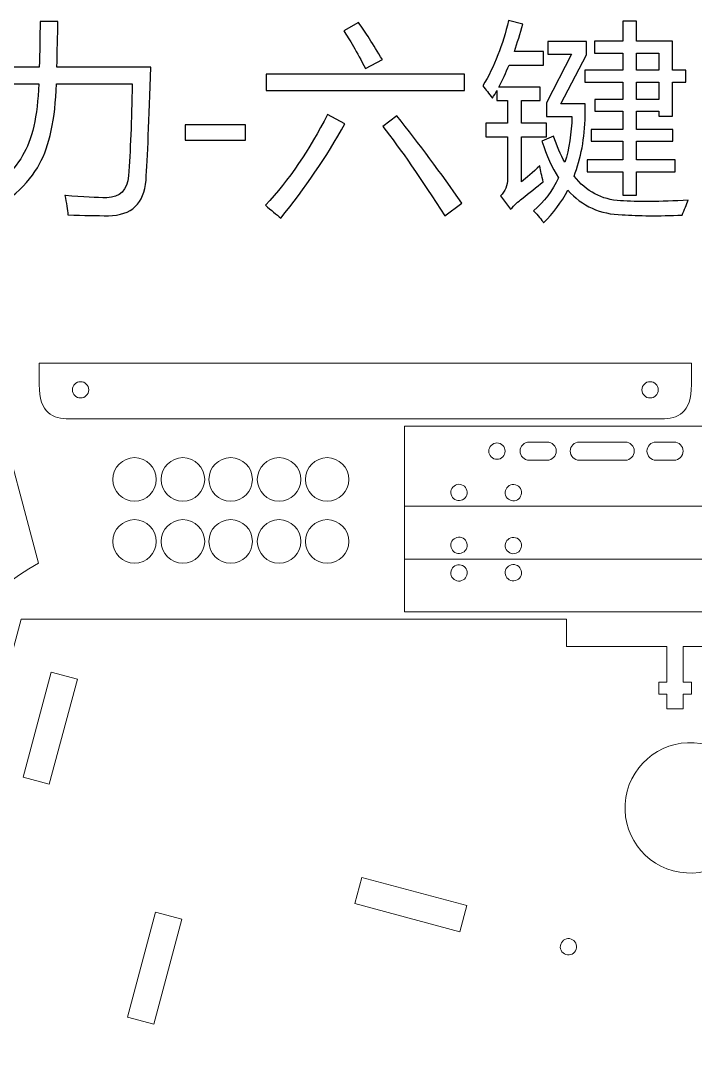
# Model space of a CAD drawing. Header units: centimetres. Extents: x -37.1 to 36.5, y -29.2 to 24.8.
# Drawn here: x 9.62 to 22.03, y 5.91 to 24.81 of the extents above; entities that cross this region are included whole.
import ezdxf

# ---------------------------------------------------------------- set-up
doc = ezdxf.new("R2010")
doc.units = ezdxf.units.CM
doc.header["$MEASUREMENT"] = 0
doc.layers.add('layer 1', color=7, linetype='Continuous')

msp = doc.modelspace()

# ---------------------------------------------------------------- linework, layer by layer
at = {"layer": 'layer 1', "color": 250}
for points, knots in [([(8.74322, 23.94869), (8.74322, 23.94869), (9.96154, 23.94869), (9.96154, 23.94869), (9.96154, 23.94869), (9.96925, 24.2247), (9.97438, 24.50521), (9.97695, 24.79086), (9.97695, 24.79086), (9.97695, 24.79086), (10.30432, 24.79086), (10.30432, 24.79086), (10.30432, 24.79086), (10.29918, 24.52511), (10.29276, 24.2446), (10.28506, 23.94869), (10.28506, 23.94869), (10.28506, 23.94869), (12.01177, 23.94869), (12.01177, 23.94869), (12.01177, 23.94869), (11.9816, 22.96851), (11.95271, 22.27462), (11.92511, 21.86894), (11.92511, 21.86894), (11.89237, 21.43758), (11.66193, 21.21934), (11.23315, 21.2142), (11.23315, 21.2142), (11.02774, 21.2142), (10.77932, 21.21934), (10.48854, 21.22961), (10.48854, 21.22961), (10.47827, 21.32718), (10.45966, 21.44593), (10.43206, 21.5865), (10.43206, 21.5865), (10.43206, 21.5865), (10.44297, 21.5865), (10.44297, 21.5865), (10.44297, 21.5865), (10.76905, 21.55633), (11.0226, 21.54285), (11.20298, 21.54542), (11.20298, 21.54542), (11.44626, 21.55056), (11.58041, 21.68471), (11.60545, 21.94789), (11.60545, 21.94789), (11.63562, 22.39658), (11.65808, 22.96081), (11.67285, 23.63994), (11.67285, 23.63994), (11.67285, 23.63994), (10.278, 23.63994), (10.278, 23.63994), (10.278, 23.63994), (10.25489, 22.98713), (10.1509, 22.49543), (9.9654, 22.16614), (9.9654, 22.16614), (9.76769, 21.79961), (9.38127, 21.44721), (8.80741, 21.10893), (8.80741, 21.10893), (8.7368, 21.19944), (8.6617, 21.29444), (8.58146, 21.39458), (8.58146, 21.39458), (9.12579, 21.70076), (9.48269, 22.00887), (9.65343, 22.32019), (9.65343, 22.32019), (9.82996, 22.60199), (9.92945, 23.04233), (9.95063, 23.63994), (9.95063, 23.63994), (9.95063, 23.63994), (8.74322, 23.63994), (8.74322, 23.63994), (8.74322, 23.63994), (8.74322, 23.63994), (8.74322, 23.94869), (8.74322, 23.94869)], [0, 0, 0, 0, 0.04761905, 0.04761905, 0.04761905, 0.04761905, 0.0952381, 0.0952381, 0.0952381, 0.0952381, 0.14285714, 0.14285714, 0.14285714, 0.14285714, 0.19047619, 0.19047619, 0.19047619, 0.19047619, 0.23809524, 0.23809524, 0.23809524, 0.23809524, 0.28571429, 0.28571429, 0.28571429, 0.28571429, 0.33333333, 0.33333333, 0.33333333, 0.33333333, 0.38095238, 0.38095238, 0.38095238, 0.38095238, 0.42857143, 0.42857143, 0.42857143, 0.42857143, 0.47619048, 0.47619048, 0.47619048, 0.47619048, 0.52380952, 0.52380952, 0.52380952, 0.52380952, 0.57142857, 0.57142857, 0.57142857, 0.57142857, 0.61904762, 0.61904762, 0.61904762, 0.61904762, 0.66666667, 0.66666667, 0.66666667, 0.66666667, 0.71428571, 0.71428571, 0.71428571, 0.71428571, 0.76190476, 0.76190476, 0.76190476, 0.76190476, 0.80952381, 0.80952381, 0.80952381, 0.80952381, 0.85714286, 0.85714286, 0.85714286, 0.85714286, 0.9047619, 0.9047619, 0.9047619, 0.9047619, 0.95238095, 0.95238095, 0.95238095, 0.95238095, 1, 1, 1, 1]), ([(15.56211, 24.61434), (15.56211, 24.61434), (15.83684, 24.76839), (15.83684, 24.76839), (15.83684, 24.76839), (15.95752, 24.59829), (16.10259, 24.37106), (16.27333, 24.08798), (16.27333, 24.08798), (16.27333, 24.08798), (15.96458, 23.92237), (15.96458, 23.92237), (15.96458, 23.92237), (15.80154, 24.23305), (15.66738, 24.46413), (15.56211, 24.61434)], [0, 0, 0, 0, 0.25, 0.25, 0.25, 0.25, 0.5, 0.5, 0.5, 0.5, 0.75, 0.75, 0.75, 0.75, 1, 1, 1, 1]), ([(18.17463, 22.91459), (18.17463, 22.91459), (18.5771, 22.91459), (18.5771, 22.91459), (18.5771, 22.91459), (18.5771, 22.91459), (18.5771, 23.33182), (18.5771, 23.33182), (18.5771, 23.33182), (18.5771, 23.33182), (18.38132, 23.33182), (18.38132, 23.33182), (18.38132, 23.33182), (18.38132, 23.33182), (18.38132, 23.5199), (18.38132, 23.5199), (18.38132, 23.5199), (18.35501, 23.47112), (18.3274, 23.42362), (18.29916, 23.37676), (18.29916, 23.37676), (18.23369, 23.46213), (18.17463, 23.53723), (18.122, 23.60271), (18.122, 23.60271), (18.33511, 23.96088), (18.49173, 24.36207), (18.59251, 24.80626), (18.59251, 24.80626), (18.59251, 24.80626), (18.85569, 24.74208), (18.85569, 24.74208), (18.85569, 24.74208), (18.80883, 24.56555), (18.75748, 24.39609), (18.70163, 24.23433), (18.70163, 24.23433), (18.70163, 24.23433), (19.23569, 24.23433), (19.23569, 24.23433), (19.23569, 24.23433), (19.23569, 24.23433), (19.23569, 23.98656), (19.23569, 23.98656), (19.23569, 23.98656), (19.23569, 23.98656), (18.60535, 23.98656), (18.60535, 23.98656), (18.60535, 23.98656), (18.54629, 23.84342), (18.48274, 23.70798), (18.41342, 23.58024), (18.41342, 23.58024), (18.41342, 23.58024), (19.1792, 23.58024), (19.1792, 23.58024), (19.1792, 23.58024), (19.1792, 23.58024), (19.1792, 23.33182), (19.1792, 23.33182), (19.1792, 23.33182), (19.1792, 23.33182), (18.83322, 23.33182), (18.83322, 23.33182), (18.83322, 23.33182), (18.83322, 23.33182), (18.83322, 22.91459), (18.83322, 22.91459), (18.83322, 22.91459), (18.83322, 22.91459), (19.29154, 22.91459), (19.29154, 22.91459), (19.29154, 22.91459), (19.29154, 22.91459), (19.29154, 22.66618), (19.29154, 22.66618), (19.29154, 22.66618), (19.29154, 22.66618), (18.83322, 22.66618), (18.83322, 22.66618), (18.83322, 22.66618), (18.83322, 22.66618), (18.83322, 21.83877), (18.83322, 21.83877), (18.83322, 21.83877), (18.92565, 21.9113), (19.03863, 22.00887), (19.1715, 22.13212), (19.1715, 22.13212), (19.18626, 22.03904), (19.2068, 21.94147), (19.23184, 21.83877), (19.23184, 21.83877), (19.10859, 21.74056), (18.97829, 21.63657), (18.84028, 21.52616), (18.84028, 21.52616), (18.77031, 21.4716), (18.70163, 21.40741), (18.63359, 21.33488), (18.63359, 21.33488), (18.63359, 21.33488), (18.44551, 21.5788), (18.44551, 21.5788), (18.44551, 21.5788), (18.53345, 21.66161), (18.5771, 21.76816), (18.5771, 21.89911), (18.5771, 21.89911), (18.5771, 21.89911), (18.5771, 22.66618), (18.5771, 22.66618), (18.5771, 22.66618), (18.5771, 22.66618), (18.17463, 22.66618), (18.17463, 22.66618), (18.17463, 22.66618), (18.17463, 22.66618), (18.17463, 22.91459), (18.17463, 22.91459)], [0, 0, 0, 0, 0.03333333, 0.03333333, 0.03333333, 0.03333333, 0.06666667, 0.06666667, 0.06666667, 0.06666667, 0.1, 0.1, 0.1, 0.1, 0.13333333, 0.13333333, 0.13333333, 0.13333333, 0.16666667, 0.16666667, 0.16666667, 0.16666667, 0.2, 0.2, 0.2, 0.2, 0.23333333, 0.23333333, 0.23333333, 0.23333333, 0.26666667, 0.26666667, 0.26666667, 0.26666667, 0.3, 0.3, 0.3, 0.3, 0.33333333, 0.33333333, 0.33333333, 0.33333333, 0.36666667, 0.36666667, 0.36666667, 0.36666667, 0.4, 0.4, 0.4, 0.4, 0.43333333, 0.43333333, 0.43333333, 0.43333333, 0.46666667, 0.46666667, 0.46666667, 0.46666667, 0.5, 0.5, 0.5, 0.5, 0.53333333, 0.53333333, 0.53333333, 0.53333333, 0.56666667, 0.56666667, 0.56666667, 0.56666667, 0.6, 0.6, 0.6, 0.6, 0.63333333, 0.63333333, 0.63333333, 0.63333333, 0.66666667, 0.66666667, 0.66666667, 0.66666667, 0.7, 0.7, 0.7, 0.7, 0.73333333, 0.73333333, 0.73333333, 0.73333333, 0.76666667, 0.76666667, 0.76666667, 0.76666667, 0.8, 0.8, 0.8, 0.8, 0.83333333, 0.83333333, 0.83333333, 0.83333333, 0.86666667, 0.86666667, 0.86666667, 0.86666667, 0.9, 0.9, 0.9, 0.9, 0.93333333, 0.93333333, 0.93333333, 0.93333333, 0.96666667, 0.96666667, 0.96666667, 0.96666667, 1, 1, 1, 1]), ([(20.17543, 24.20802), (20.17543, 24.20802), (20.17543, 24.42626), (20.17543, 24.42626), (20.17543, 24.42626), (20.17543, 24.42626), (20.69472, 24.42626), (20.69472, 24.42626), (20.69472, 24.42626), (20.69472, 24.42626), (20.69472, 24.79471), (20.69472, 24.79471), (20.69472, 24.79471), (20.69472, 24.79471), (20.9502, 24.79471), (20.9502, 24.79471), (20.9502, 24.79471), (20.9502, 24.79471), (20.9502, 24.42626), (20.9502, 24.42626), (20.9502, 24.42626), (20.9502, 24.42626), (21.60879, 24.42626), (21.60879, 24.42626), (21.60879, 24.42626), (21.60879, 24.42626), (21.60879, 23.8922), (21.60879, 23.8922), (21.60879, 23.8922), (21.60879, 23.8922), (21.8572, 23.8922), (21.8572, 23.8922), (21.8572, 23.8922), (21.8572, 23.8922), (21.8572, 23.67396), (21.8572, 23.67396), (21.8572, 23.67396), (21.8572, 23.67396), (21.60879, 23.67396), (21.60879, 23.67396), (21.60879, 23.67396), (21.60879, 23.67396), (21.60879, 23.04618), (21.60879, 23.04618), (21.60879, 23.04618), (21.60879, 23.04618), (21.36037, 23.04618), (21.36037, 23.04618), (21.36037, 23.04618), (21.36037, 23.04618), (21.36037, 23.13605), (21.36037, 23.13605), (21.36037, 23.13605), (21.36037, 23.13605), (20.9502, 23.13605), (20.9502, 23.13605), (20.9502, 23.13605), (20.9502, 23.13605), (20.9502, 22.80162), (20.9502, 22.80162), (20.9502, 22.80162), (20.9502, 22.80162), (21.61649, 22.80162), (21.61649, 22.80162), (21.61649, 22.80162), (21.61649, 22.80162), (21.61649, 22.58337), (21.61649, 22.58337), (21.61649, 22.58337), (21.61649, 22.58337), (20.9502, 22.58337), (20.9502, 22.58337), (20.9502, 22.58337), (20.9502, 22.58337), (20.9502, 22.24124), (20.9502, 22.24124), (20.9502, 22.24124), (20.9502, 22.24124), (21.65757, 22.24124), (21.65757, 22.24124), (21.65757, 22.24124), (21.65757, 22.24124), (21.65757, 22.02299), (21.65757, 22.02299), (21.65757, 22.02299), (21.65757, 22.02299), (20.9502, 22.02299), (20.9502, 22.02299), (20.9502, 22.02299), (20.9502, 22.02299), (20.9502, 21.59421), (20.9502, 21.59421), (20.9502, 21.59421), (20.9502, 21.59421), (20.69472, 21.59421), (20.69472, 21.59421), (20.69472, 21.59421), (20.69472, 21.59421), (20.69472, 22.02299), (20.69472, 22.02299), (20.69472, 22.02299), (20.69472, 22.02299), (20.03999, 22.02299), (20.03999, 22.02299), (20.03999, 22.02299), (20.03999, 22.02299), (20.03999, 22.24124), (20.03999, 22.24124), (20.03999, 22.24124), (20.03999, 22.24124), (20.69472, 22.24124), (20.69472, 22.24124), (20.69472, 22.24124), (20.69472, 22.24124), (20.69472, 22.58337), (20.69472, 22.58337), (20.69472, 22.58337), (20.69472, 22.58337), (20.11573, 22.58337), (20.11573, 22.58337), (20.11573, 22.58337), (20.11573, 22.58337), (20.11573, 22.80162), (20.11573, 22.80162), (20.11573, 22.80162), (20.11573, 22.80162), (20.69472, 22.80162), (20.69472, 22.80162), (20.69472, 22.80162), (20.69472, 22.80162), (20.69472, 23.13605), (20.69472, 23.13605), (20.69472, 23.13605), (20.69472, 23.13605), (20.17928, 23.13605), (20.17928, 23.13605), (20.17928, 23.13605), (20.17928, 23.13605), (20.17928, 23.35429), (20.17928, 23.35429), (20.17928, 23.35429), (20.17928, 23.35429), (20.69472, 23.35429), (20.69472, 23.35429), (20.69472, 23.35429), (20.69472, 23.35429), (20.69472, 23.67396), (20.69472, 23.67396), (20.69472, 23.67396), (20.69472, 23.67396), (19.99891, 23.67396), (19.99891, 23.67396), (19.99891, 23.67396), (19.99891, 23.67396), (19.99891, 23.8922), (19.99891, 23.8922), (19.99891, 23.8922), (19.99891, 23.8922), (20.69472, 23.8922), (20.69472, 23.8922), (20.69472, 23.8922), (20.69472, 23.8922), (20.69472, 24.20802), (20.69472, 24.20802), (20.69472, 24.20802), (20.69472, 24.20802), (20.17543, 24.20802), (20.17543, 24.20802)], [0, 0, 0, 0, 0.02380952, 0.02380952, 0.02380952, 0.02380952, 0.04761905, 0.04761905, 0.04761905, 0.04761905, 0.07142857, 0.07142857, 0.07142857, 0.07142857, 0.0952381, 0.0952381, 0.0952381, 0.0952381, 0.11904762, 0.11904762, 0.11904762, 0.11904762, 0.14285714, 0.14285714, 0.14285714, 0.14285714, 0.16666667, 0.16666667, 0.16666667, 0.16666667, 0.19047619, 0.19047619, 0.19047619, 0.19047619, 0.21428571, 0.21428571, 0.21428571, 0.21428571, 0.23809524, 0.23809524, 0.23809524, 0.23809524, 0.26190476, 0.26190476, 0.26190476, 0.26190476, 0.28571429, 0.28571429, 0.28571429, 0.28571429, 0.30952381, 0.30952381, 0.30952381, 0.30952381, 0.33333333, 0.33333333, 0.33333333, 0.33333333, 0.35714286, 0.35714286, 0.35714286, 0.35714286, 0.38095238, 0.38095238, 0.38095238, 0.38095238, 0.4047619, 0.4047619, 0.4047619, 0.4047619, 0.42857143, 0.42857143, 0.42857143, 0.42857143, 0.45238095, 0.45238095, 0.45238095, 0.45238095, 0.47619048, 0.47619048, 0.47619048, 0.47619048, 0.5, 0.5, 0.5, 0.5, 0.52380952, 0.52380952, 0.52380952, 0.52380952, 0.54761905, 0.54761905, 0.54761905, 0.54761905, 0.57142857, 0.57142857, 0.57142857, 0.57142857, 0.5952381, 0.5952381, 0.5952381, 0.5952381, 0.61904762, 0.61904762, 0.61904762, 0.61904762, 0.64285714, 0.64285714, 0.64285714, 0.64285714, 0.66666667, 0.66666667, 0.66666667, 0.66666667, 0.69047619, 0.69047619, 0.69047619, 0.69047619, 0.71428571, 0.71428571, 0.71428571, 0.71428571, 0.73809524, 0.73809524, 0.73809524, 0.73809524, 0.76190476, 0.76190476, 0.76190476, 0.76190476, 0.78571429, 0.78571429, 0.78571429, 0.78571429, 0.80952381, 0.80952381, 0.80952381, 0.80952381, 0.83333333, 0.83333333, 0.83333333, 0.83333333, 0.85714286, 0.85714286, 0.85714286, 0.85714286, 0.88095238, 0.88095238, 0.88095238, 0.88095238, 0.9047619, 0.9047619, 0.9047619, 0.9047619, 0.92857143, 0.92857143, 0.92857143, 0.92857143, 0.95238095, 0.95238095, 0.95238095, 0.95238095, 0.97619048, 0.97619048, 0.97619048, 0.97619048, 1, 1, 1, 1]), ([(19.42377, 22.68094), (19.48346, 22.498), (19.55279, 22.33688), (19.63046, 22.19759), (19.63046, 22.19759), (19.70941, 22.44729), (19.75306, 22.7278), (19.76205, 23.03848), (19.76205, 23.03848), (19.76205, 23.03848), (19.29154, 23.03848), (19.29154, 23.03848), (19.29154, 23.03848), (19.29154, 23.03848), (19.29154, 23.29395), (19.29154, 23.29395), (19.29154, 23.29395), (19.29154, 23.29395), (19.75434, 24.18555), (19.75434, 24.18555), (19.75434, 24.18555), (19.75434, 24.18555), (19.31785, 24.18555), (19.31785, 24.18555), (19.31785, 24.18555), (19.31785, 24.18555), (19.31785, 24.41856), (19.31785, 24.41856), (19.31785, 24.41856), (19.31785, 24.41856), (20.02908, 24.41856), (20.02908, 24.41856), (20.02908, 24.41856), (20.02908, 24.41856), (20.02908, 24.17785), (20.02908, 24.17785), (20.02908, 24.17785), (20.02908, 24.17785), (19.55856, 23.27149), (19.55856, 23.27149), (19.55856, 23.27149), (19.55856, 23.27149), (20.00661, 23.27149), (20.00661, 23.27149), (20.00661, 23.27149), (20.00661, 23.27149), (20.00661, 23.05709), (20.00661, 23.05709), (20.00661, 23.05709), (19.99506, 22.64114), (19.92637, 22.26948), (19.79928, 21.94211), (19.79928, 21.94211), (20.02651, 21.65968), (20.31087, 21.50883), (20.65364, 21.48893), (20.65364, 21.48893), (20.96175, 21.46647), (21.3777, 21.47032), (21.90214, 21.49985), (21.90214, 21.49985), (21.86683, 21.41961), (21.8296, 21.32846), (21.78916, 21.22576), (21.78916, 21.22576), (21.36037, 21.20778), (20.99192, 21.21035), (20.68317, 21.23282), (20.68317, 21.23282), (20.28198, 21.23795), (19.94948, 21.38944), (19.68502, 21.686), (19.68502, 21.686), (19.56819, 21.46069), (19.41991, 21.25913), (19.2389, 21.08261), (19.2389, 21.08261), (19.20424, 21.14038), (19.14261, 21.2142), (19.05467, 21.30471), (19.05467, 21.30471), (19.24789, 21.47225), (19.4013, 21.67444), (19.51556, 21.91002), (19.51556, 21.91002), (19.39552, 22.09681), (19.29282, 22.32276), (19.20937, 22.58722), (19.20937, 22.58722), (19.20937, 22.58722), (19.42377, 22.68094), (19.42377, 22.68094)], [0, 0, 0, 0, 0.04347826, 0.04347826, 0.04347826, 0.04347826, 0.08695652, 0.08695652, 0.08695652, 0.08695652, 0.13043478, 0.13043478, 0.13043478, 0.13043478, 0.17391304, 0.17391304, 0.17391304, 0.17391304, 0.2173913, 0.2173913, 0.2173913, 0.2173913, 0.26086957, 0.26086957, 0.26086957, 0.26086957, 0.30434783, 0.30434783, 0.30434783, 0.30434783, 0.34782609, 0.34782609, 0.34782609, 0.34782609, 0.39130435, 0.39130435, 0.39130435, 0.39130435, 0.43478261, 0.43478261, 0.43478261, 0.43478261, 0.47826087, 0.47826087, 0.47826087, 0.47826087, 0.52173913, 0.52173913, 0.52173913, 0.52173913, 0.56521739, 0.56521739, 0.56521739, 0.56521739, 0.60869565, 0.60869565, 0.60869565, 0.60869565, 0.65217391, 0.65217391, 0.65217391, 0.65217391, 0.69565217, 0.69565217, 0.69565217, 0.69565217, 0.73913043, 0.73913043, 0.73913043, 0.73913043, 0.7826087, 0.7826087, 0.7826087, 0.7826087, 0.82608696, 0.82608696, 0.82608696, 0.82608696, 0.86956522, 0.86956522, 0.86956522, 0.86956522, 0.91304348, 0.91304348, 0.91304348, 0.91304348, 0.95652174, 0.95652174, 0.95652174, 0.95652174, 1, 1, 1, 1]), ([(21.36037, 24.20802), (21.36037, 24.20802), (20.9502, 24.20802), (20.9502, 24.20802), (20.9502, 24.20802), (20.9502, 24.20802), (20.9502, 23.8922), (20.9502, 23.8922), (20.9502, 23.8922), (20.9502, 23.8922), (21.36037, 23.8922), (21.36037, 23.8922), (21.36037, 23.8922), (21.36037, 23.8922), (21.36037, 24.20802), (21.36037, 24.20802)], [0, 0, 0, 0, 0.25, 0.25, 0.25, 0.25, 0.5, 0.5, 0.5, 0.5, 0.75, 0.75, 0.75, 0.75, 1, 1, 1, 1]), ([(14.13324, 23.82095), (14.13324, 23.82095), (17.785, 23.82095), (17.785, 23.82095), (17.785, 23.82095), (17.785, 23.82095), (17.785, 23.5199), (17.785, 23.5199), (17.785, 23.5199), (17.785, 23.5199), (14.13324, 23.5199), (14.13324, 23.5199), (14.13324, 23.5199), (14.13324, 23.5199), (14.13324, 23.82095), (14.13324, 23.82095)], [0, 0, 0, 0, 0.25, 0.25, 0.25, 0.25, 0.5, 0.5, 0.5, 0.5, 0.75, 0.75, 0.75, 0.75, 1, 1, 1, 1]), ([(20.9502, 23.35429), (20.9502, 23.35429), (21.36037, 23.35429), (21.36037, 23.35429), (21.36037, 23.35429), (21.36037, 23.35429), (21.36037, 23.67396), (21.36037, 23.67396), (21.36037, 23.67396), (21.36037, 23.67396), (20.9502, 23.67396), (20.9502, 23.67396), (20.9502, 23.67396), (20.9502, 23.67396), (20.9502, 23.35429), (20.9502, 23.35429)], [0, 0, 0, 0, 0.25, 0.25, 0.25, 0.25, 0.5, 0.5, 0.5, 0.5, 0.75, 0.75, 0.75, 0.75, 1, 1, 1, 1]), ([(15.2617, 23.07635), (15.2617, 23.07635), (15.58522, 22.90689), (15.58522, 22.90689), (15.58522, 22.90689), (15.24373, 22.29516), (14.85024, 21.71552), (14.40413, 21.16927), (14.40413, 21.16927), (14.32389, 21.23924), (14.22953, 21.31819), (14.12169, 21.40613), (14.12169, 21.40613), (14.55561, 21.87279), (14.93562, 22.42932), (15.2617, 23.07635)], [0, 0, 0, 0, 0.25, 0.25, 0.25, 0.25, 0.5, 0.5, 0.5, 0.5, 0.75, 0.75, 0.75, 0.75, 1, 1, 1, 1]), ([(13.75516, 22.60391), (13.75516, 22.60391), (12.64725, 22.60391), (12.64725, 22.60391), (12.64725, 22.60391), (12.64725, 22.60391), (12.64725, 22.88827), (12.64725, 22.88827), (12.64725, 22.88827), (12.64725, 22.88827), (13.75516, 22.88827), (13.75516, 22.88827), (13.75516, 22.88827), (13.75516, 22.88827), (13.75516, 22.60391), (13.75516, 22.60391)], [0, 0, 0, 0, 0.25, 0.25, 0.25, 0.25, 0.5, 0.5, 0.5, 0.5, 0.75, 0.75, 0.75, 0.75, 1, 1, 1, 1]), ([(16.28039, 22.8581), (16.28039, 22.8581), (16.54036, 23.05003), (16.54036, 23.05003), (16.54036, 23.05003), (16.95118, 22.53587), (17.35044, 22.00053), (17.73622, 21.444), (17.73622, 21.444), (17.73622, 21.444), (17.42041, 21.21035), (17.42041, 21.21035), (17.42041, 21.21035), (16.98905, 21.89012), (16.60905, 22.43894), (16.28039, 22.8581)], [0, 0, 0, 0, 0.25, 0.25, 0.25, 0.25, 0.5, 0.5, 0.5, 0.5, 0.75, 0.75, 0.75, 0.75, 1, 1, 1, 1])]:
    msp.add_open_spline(points, degree=3, knots=knots, dxfattribs=at)
at = {"layer": 'layer 1', "color": 142, "lineweight": 20}
for points, knots in [([(-1.522, -8.37405), (-1.522, -8.37405), (18.31124, -8.37438), (18.31124, -8.37438), (18.31124, -8.37438), (18.31124, -8.37438), (18.4453, -7.87405), (18.4453, -7.87405), (18.4453, -7.87405), (18.4453, -7.87405), (18.44508, -7.87405), (18.44508, -7.87405), (18.44508, -7.87405), (18.44508, -7.87405), (19.56322, -3.68924), (19.56322, -3.68924), (19.56322, -3.68924), (19.56322, -3.68924), (18.32879, -3.35859), (18.32879, -3.35859), (18.32879, -3.35859), (18.32879, -3.35859), (18.4454, -2.92343), (18.4454, -2.92343), (18.4454, -2.92343), (18.4454, -2.92343), (17.47975, -2.6645), (17.47975, -2.6645), (17.47975, -2.6645), (17.47975, -2.6645), (17.4797, -2.66469), (17.4797, -2.66469), (17.4797, -2.66469), (17.4797, -2.66469), (17.42799, -2.85777), (17.42799, -2.85777), (17.42799, -2.85777), (17.42799, -2.85777), (17.36331, -3.09913), (17.36331, -3.09913), (17.36331, -3.09913), (17.36331, -3.09913), (13.46601, -2.05496), (13.46601, -2.05496), (13.46601, -2.05496), (13.46601, -2.05496), (13.29512, -2.69278), (13.29512, -2.69278), (13.29512, -2.69278), (13.29512, -2.69278), (13.43998, -2.7316), (13.43998, -2.7316), (13.43998, -2.7316), (13.43998, -2.7316), (13.38305, -2.9441), (13.38305, -2.9441), (13.38305, -2.9441), (13.38305, -2.9441), (13.23816, -2.90528), (13.23816, -2.90528), (13.23816, -2.90528), (13.23816, -2.90528), (13.16829, -3.16604), (13.16829, -3.16604), (13.16829, -3.16604), (13.16829, -3.16604), (12.87852, -3.08843), (12.87852, -3.08843), (12.87852, -3.08843), (12.87852, -3.08843), (12.94839, -2.82762), (12.94839, -2.82762), (12.94839, -2.82762), (12.94839, -2.82762), (12.80349, -2.78883), (12.80349, -2.78883), (12.80349, -2.78883), (12.80349, -2.78883), (12.86044, -2.57632), (12.86044, -2.57632), (12.86044, -2.57632), (12.86044, -2.57632), (13.00531, -2.61513), (13.00531, -2.61513), (13.00531, -2.61513), (13.00531, -2.61513), (13.17622, -1.9773), (13.17622, -1.9773), (13.17622, -1.9773), (11.09049, -1.41843), (10.88176, -1.36254), (8.79604, -0.80362), (8.79604, -0.80362), (8.79604, -0.80362), (8.92538, -0.32086), (8.92538, -0.32086), (8.92538, -0.32086), (5.14328, 5.37524), (6.10424, 12.6636), (9.94965, 14.81976), (9.94965, 14.81976), (9.94965, 14.81976), (9.16359, 17.7523), (9.16359, 17.7523), (9.16359, 17.7523), (8.95584, 18.56883), (8.19463, 18.8111), (7.31379, 18.57509), (7.31379, 18.57509), (7.31379, 18.57509), (-1.52199, 16.20756), (-1.52199, 16.20756), (-1.52199, 16.20756), (-1.52199, 16.20756), (-1.52199, 6.17568), (-1.52199, 6.17568), (-1.52199, 6.17568), (-1.52199, 6.17568), (-1.02198, 6.17568), (-1.02198, 6.17568), (-1.02198, 6.17568), (-1.02198, 6.17568), (-1.022, 4.32568), (-1.022, 4.32568), (-1.022, 4.32568), (-1.022, 4.32568), (-0.362, 4.32569), (-0.362, 4.32569), (-0.362, 4.32569), (-0.362, 4.32569), (-0.36197, 4.47569), (-0.36197, 4.47569), (-0.36197, 4.47569), (-0.36197, 4.47569), (-0.14198, 4.47569), (-0.14198, 4.47569), (-0.14198, 4.47569), (-0.14198, 4.47569), (-0.14199, 4.3257), (-0.14199, 4.3257), (-0.14199, 4.3257), (-0.14199, 4.3257), (0.12801, 4.32569), (0.12801, 4.32569), (0.12801, 4.32569), (0.12801, 4.32569), (0.128, 4.02569), (0.128, 4.02569), (0.128, 4.02569), (0.128, 4.02569), (-0.142, 4.02569), (-0.142, 4.02569), (-0.142, 4.02569), (-0.142, 4.02569), (-0.142, 3.87569), (-0.142, 3.87569), (-0.142, 3.87569), (-0.142, 3.87569), (-0.362, 3.87568), (-0.362, 3.87568), (-0.362, 3.87568), (-0.362, 3.87568), (-0.36201, 4.0257), (-0.36201, 4.0257), (-0.36201, 4.0257), (-0.36201, 4.0257), (-1.022, 4.02558), (-1.022, 4.02558), (-1.022, 4.02558), (-1.022, 4.02558), (-1.022, 2.1757), (-1.022, 2.1757), (-1.022, 2.1757), (-1.022, 2.1757), (-1.522, 2.1757), (-1.522, 2.1757), (-1.522, 2.1757), (-1.522, 2.1757), (-1.52199, -7.8741), (-1.52199, -7.8741), (-1.52199, -7.8741), (-1.52199, -7.8741), (-1.522, -8.37405), (-1.522, -8.37405)], [0, 0, 0, 0, 0.02173913, 0.02173913, 0.02173913, 0.02173913, 0.04347826, 0.04347826, 0.04347826, 0.04347826, 0.06521739, 0.06521739, 0.06521739, 0.06521739, 0.08695652, 0.08695652, 0.08695652, 0.08695652, 0.10869565, 0.10869565, 0.10869565, 0.10869565, 0.13043478, 0.13043478, 0.13043478, 0.13043478, 0.15217391, 0.15217391, 0.15217391, 0.15217391, 0.17391304, 0.17391304, 0.17391304, 0.17391304, 0.19565217, 0.19565217, 0.19565217, 0.19565217, 0.2173913, 0.2173913, 0.2173913, 0.2173913, 0.23913043, 0.23913043, 0.23913043, 0.23913043, 0.26086957, 0.26086957, 0.26086957, 0.26086957, 0.2826087, 0.2826087, 0.2826087, 0.2826087, 0.30434783, 0.30434783, 0.30434783, 0.30434783, 0.32608696, 0.32608696, 0.32608696, 0.32608696, 0.34782609, 0.34782609, 0.34782609, 0.34782609, 0.36956522, 0.36956522, 0.36956522, 0.36956522, 0.39130435, 0.39130435, 0.39130435, 0.39130435, 0.41304348, 0.41304348, 0.41304348, 0.41304348, 0.43478261, 0.43478261, 0.43478261, 0.43478261, 0.45652174, 0.45652174, 0.45652174, 0.45652174, 0.47826087, 0.47826087, 0.47826087, 0.47826087, 0.5, 0.5, 0.5, 0.5, 0.52173913, 0.52173913, 0.52173913, 0.52173913, 0.54347826, 0.54347826, 0.54347826, 0.54347826, 0.56521739, 0.56521739, 0.56521739, 0.56521739, 0.58695652, 0.58695652, 0.58695652, 0.58695652, 0.60869565, 0.60869565, 0.60869565, 0.60869565, 0.63043478, 0.63043478, 0.63043478, 0.63043478, 0.65217391, 0.65217391, 0.65217391, 0.65217391, 0.67391304, 0.67391304, 0.67391304, 0.67391304, 0.69565217, 0.69565217, 0.69565217, 0.69565217, 0.7173913, 0.7173913, 0.7173913, 0.7173913, 0.73913043, 0.73913043, 0.73913043, 0.73913043, 0.76086957, 0.76086957, 0.76086957, 0.76086957, 0.7826087, 0.7826087, 0.7826087, 0.7826087, 0.80434783, 0.80434783, 0.80434783, 0.80434783, 0.82608696, 0.82608696, 0.82608696, 0.82608696, 0.84782609, 0.84782609, 0.84782609, 0.84782609, 0.86956522, 0.86956522, 0.86956522, 0.86956522, 0.89130435, 0.89130435, 0.89130435, 0.89130435, 0.91304348, 0.91304348, 0.91304348, 0.91304348, 0.93478261, 0.93478261, 0.93478261, 0.93478261, 0.95652174, 0.95652174, 0.95652174, 0.95652174, 0.97826087, 0.97826087, 0.97826087, 0.97826087, 1, 1, 1, 1]), ([(10.51465, 17.47451), (10.51465, 17.47451), (21.40545, 17.47451), (21.40545, 17.47451), (21.40545, 17.47451), (21.71048, 17.47451), (21.96005, 17.5759), (21.96005, 18.10607), (21.96005, 18.10607), (21.96005, 18.10607), (21.96005, 18.50012), (21.96005, 18.50012), (21.96005, 18.50012), (21.96005, 18.50012), (9.96005, 18.50012), (9.96005, 18.50012), (9.96005, 18.50012), (9.96005, 18.50012), (9.96005, 18.10607), (9.96005, 18.10607), (9.96005, 18.10607), (9.96005, 17.57587), (10.20962, 17.47451), (10.51465, 17.47451)], [0, 0, 0, 0, 0.16666667, 0.16666667, 0.16666667, 0.16666667, 0.33333333, 0.33333333, 0.33333333, 0.33333333, 0.5, 0.5, 0.5, 0.5, 0.66666667, 0.66666667, 0.66666667, 0.66666667, 0.83333333, 0.83333333, 0.83333333, 0.83333333, 1, 1, 1, 1]), ([(10.72032, 18.15939), (10.80315, 18.15939), (10.87032, 18.09222), (10.87032, 18.00939), (10.87032, 18.00939), (10.87032, 17.92656), (10.80315, 17.85939), (10.72032, 17.85939), (10.72032, 17.85939), (10.63749, 17.85939), (10.57032, 17.92656), (10.57032, 18.00939), (10.57032, 18.00939), (10.57032, 18.09222), (10.63749, 18.15939), (10.72032, 18.15939)], [0, 0, 0, 0, 0.25, 0.25, 0.25, 0.25, 0.5, 0.5, 0.5, 0.5, 0.75, 0.75, 0.75, 0.75, 1, 1, 1, 1]), ([(21.19978, 18.15939), (21.28261, 18.15939), (21.34978, 18.09222), (21.34978, 18.00939), (21.34978, 18.00939), (21.34978, 17.92656), (21.28261, 17.85939), (21.19978, 17.85939), (21.19978, 17.85939), (21.11695, 17.85939), (21.04978, 17.92656), (21.04978, 18.00939), (21.04978, 18.00939), (21.04978, 18.09222), (21.11695, 18.15939), (21.19978, 18.15939)], [0, 0, 0, 0, 0.25, 0.25, 0.25, 0.25, 0.5, 0.5, 0.5, 0.5, 0.75, 0.75, 0.75, 0.75, 1, 1, 1, 1]), ([(33.48354, 15.86665), (33.48354, 15.86665), (27.58318, 15.86665), (27.58318, 15.86665), (27.58318, 15.86665), (27.58318, 15.86665), (27.58318, 16.52256), (27.58318, 16.52256), (27.58318, 16.52256), (27.58318, 16.52256), (22.58463, 16.52256), (22.58463, 16.52256), (22.58463, 16.52256), (22.58463, 16.52256), (22.58463, 15.86665), (22.58463, 15.86665), (22.58463, 15.86665), (22.58463, 15.86665), (16.68354, 15.86665), (16.68354, 15.86665), (16.68354, 15.86665), (16.68354, 15.86665), (16.68354, 17.33958), (16.68354, 17.33958), (16.68354, 17.33958), (16.68354, 17.33958), (33.48354, 17.33958), (33.48354, 17.33958), (33.48354, 17.33958), (33.48354, 17.33958), (33.48354, 15.86665), (33.48354, 15.86665)], [0, 0, 0, 0, 0.125, 0.125, 0.125, 0.125, 0.25, 0.25, 0.25, 0.25, 0.375, 0.375, 0.375, 0.375, 0.5, 0.5, 0.5, 0.5, 0.625, 0.625, 0.625, 0.625, 0.75, 0.75, 0.75, 0.75, 0.875, 0.875, 0.875, 0.875, 1, 1, 1, 1]), ([(18.48738, 16.77503), (18.54595, 16.83361), (18.54595, 16.92861), (18.48738, 16.98716), (18.48738, 16.98716), (18.42881, 17.04576), (18.33382, 17.04573), (18.27525, 16.98718), (18.27525, 16.98718), (18.21668, 16.92859), (18.21669, 16.8336), (18.27526, 16.77503), (18.27526, 16.77503), (18.33383, 16.71646), (18.4288, 16.71648), (18.48738, 16.77503)], [0, 0, 0, 0, 0.25, 0.25, 0.25, 0.25, 0.5, 0.5, 0.5, 0.5, 0.75, 0.75, 0.75, 0.75, 1, 1, 1, 1]), ([(18.97394, 16.71455), (18.97394, 16.71455), (19.30544, 16.71455), (19.30544, 16.71455), (19.30544, 16.71455), (19.39704, 16.71455), (19.47199, 16.7895), (19.47199, 16.88111), (19.47199, 16.88111), (19.47199, 16.88111), (19.47199, 16.88111), (19.47199, 16.88111), (19.47199, 16.88111), (19.47199, 16.97271), (19.39697, 17.04765), (19.30544, 17.04765), (19.30544, 17.04765), (19.30544, 17.04765), (18.97394, 17.04765), (18.97394, 17.04765), (18.97394, 17.04765), (18.8824, 17.04765), (18.80739, 16.97271), (18.80739, 16.88111), (18.80739, 16.88111), (18.80739, 16.88111), (18.80739, 16.88111), (18.80739, 16.88111), (18.80739, 16.88111), (18.80739, 16.7895), (18.88233, 16.71455), (18.97394, 16.71455)], [0, 0, 0, 0, 0.125, 0.125, 0.125, 0.125, 0.25, 0.25, 0.25, 0.25, 0.375, 0.375, 0.375, 0.375, 0.5, 0.5, 0.5, 0.5, 0.625, 0.625, 0.625, 0.625, 0.75, 0.75, 0.75, 0.75, 0.875, 0.875, 0.875, 0.875, 1, 1, 1, 1]), ([(19.89559, 16.71455), (19.89559, 16.71455), (20.74144, 16.71455), (20.74144, 16.71455), (20.74144, 16.71455), (20.83304, 16.71455), (20.90798, 16.7895), (20.90798, 16.88111), (20.90798, 16.88111), (20.90798, 16.88111), (20.90798, 16.88111), (20.90798, 16.88111), (20.90798, 16.88111), (20.90798, 16.9727), (20.83295, 17.04765), (20.74144, 17.04765), (20.74144, 17.04765), (20.74144, 17.04765), (19.89559, 17.04765), (19.89559, 17.04765), (19.89559, 17.04765), (19.80407, 17.04765), (19.72905, 16.9727), (19.72905, 16.88111), (19.72905, 16.88111), (19.72905, 16.88111), (19.72905, 16.88111), (19.72905, 16.88111), (19.72905, 16.88111), (19.72905, 16.7895), (19.80398, 16.71455), (19.89559, 16.71455)], [0, 0, 0, 0, 0.125, 0.125, 0.125, 0.125, 0.25, 0.25, 0.25, 0.25, 0.375, 0.375, 0.375, 0.375, 0.5, 0.5, 0.5, 0.5, 0.625, 0.625, 0.625, 0.625, 0.75, 0.75, 0.75, 0.75, 0.875, 0.875, 0.875, 0.875, 1, 1, 1, 1]), ([(21.30809, 16.71455), (21.30809, 16.71455), (21.63959, 16.71455), (21.63959, 16.71455), (21.63959, 16.71455), (21.73119, 16.71455), (21.80614, 16.7895), (21.80614, 16.88111), (21.80614, 16.88111), (21.80614, 16.88111), (21.80614, 16.88111), (21.80614, 16.88111), (21.80614, 16.88111), (21.80614, 16.97271), (21.73112, 17.04765), (21.63959, 17.04765), (21.63959, 17.04765), (21.63959, 17.04765), (21.30809, 17.04765), (21.30809, 17.04765), (21.30809, 17.04765), (21.21655, 17.04765), (21.14154, 16.97271), (21.14154, 16.88111), (21.14154, 16.88111), (21.14154, 16.88111), (21.14154, 16.88111), (21.14154, 16.88111), (21.14154, 16.88111), (21.14154, 16.7895), (21.21648, 16.71455), (21.30809, 16.71455)], [0, 0, 0, 0, 0.125, 0.125, 0.125, 0.125, 0.25, 0.25, 0.25, 0.25, 0.375, 0.375, 0.375, 0.375, 0.5, 0.5, 0.5, 0.5, 0.625, 0.625, 0.625, 0.625, 0.75, 0.75, 0.75, 0.75, 0.875, 0.875, 0.875, 0.875, 1, 1, 1, 1]), ([(11.71487, 16.76112), (11.93575, 16.76112), (12.11487, 16.582), (12.11487, 16.36112), (12.11487, 16.36112), (12.11487, 16.14024), (11.93575, 15.96112), (11.71487, 15.96112), (11.71487, 15.96112), (11.49399, 15.96112), (11.31487, 16.14024), (11.31487, 16.36112), (11.31487, 16.36112), (11.31487, 16.582), (11.49399, 16.76112), (11.71487, 16.76112)], [0, 0, 0, 0, 0.25, 0.25, 0.25, 0.25, 0.5, 0.5, 0.5, 0.5, 0.75, 0.75, 0.75, 0.75, 1, 1, 1, 1]), ([(12.60465, 16.76112), (12.82553, 16.76112), (13.00465, 16.582), (13.00465, 16.36112), (13.00465, 16.36112), (13.00465, 16.14024), (12.82553, 15.96112), (12.60465, 15.96112), (12.60465, 15.96112), (12.38377, 15.96112), (12.20465, 16.14024), (12.20465, 16.36112), (12.20465, 16.36112), (12.20465, 16.582), (12.38377, 16.76112), (12.60465, 16.76112)], [0, 0, 0, 0, 0.25, 0.25, 0.25, 0.25, 0.5, 0.5, 0.5, 0.5, 0.75, 0.75, 0.75, 0.75, 1, 1, 1, 1]), ([(13.48287, 16.76112), (13.70375, 16.76112), (13.88287, 16.582), (13.88287, 16.36112), (13.88287, 16.36112), (13.88287, 16.14024), (13.70375, 15.96112), (13.48287, 15.96112), (13.48287, 15.96112), (13.26199, 15.96112), (13.08287, 16.14024), (13.08287, 16.36112), (13.08287, 16.36112), (13.08287, 16.582), (13.26199, 16.76112), (13.48287, 16.76112)], [0, 0, 0, 0, 0.25, 0.25, 0.25, 0.25, 0.5, 0.5, 0.5, 0.5, 0.75, 0.75, 0.75, 0.75, 1, 1, 1, 1]), ([(14.37265, 16.76112), (14.59353, 16.76112), (14.77265, 16.582), (14.77265, 16.36112), (14.77265, 16.36112), (14.77265, 16.14024), (14.59353, 15.96112), (14.37265, 15.96112), (14.37265, 15.96112), (14.15177, 15.96112), (13.97265, 16.14024), (13.97265, 16.36112), (13.97265, 16.36112), (13.97265, 16.582), (14.15177, 16.76112), (14.37265, 16.76112)], [0, 0, 0, 0, 0.25, 0.25, 0.25, 0.25, 0.5, 0.5, 0.5, 0.5, 0.75, 0.75, 0.75, 0.75, 1, 1, 1, 1]), ([(15.25768, 16.76112), (15.47856, 16.76112), (15.65768, 16.582), (15.65768, 16.36112), (15.65768, 16.36112), (15.65768, 16.14024), (15.47856, 15.96112), (15.25768, 15.96112), (15.25768, 15.96112), (15.03681, 15.96112), (14.85769, 16.14024), (14.85769, 16.36112), (14.85769, 16.36112), (14.85769, 16.582), (15.03681, 16.76112), (15.25768, 16.76112)], [0, 0, 0, 0, 0.25, 0.25, 0.25, 0.25, 0.5, 0.5, 0.5, 0.5, 0.75, 0.75, 0.75, 0.75, 1, 1, 1, 1]), ([(17.82841, 16.15978), (17.84984, 16.07977), (17.80234, 15.9975), (17.72234, 15.97607), (17.72234, 15.97607), (17.64234, 15.95464), (17.56006, 16.00213), (17.53863, 16.08213), (17.53863, 16.08213), (17.5172, 16.16213), (17.56469, 16.24441), (17.64469, 16.26584), (17.64469, 16.26584), (17.72469, 16.28727), (17.80697, 16.23978), (17.82841, 16.15978)], [0, 0, 0, 0, 0.25, 0.25, 0.25, 0.25, 0.5, 0.5, 0.5, 0.5, 0.75, 0.75, 0.75, 0.75, 1, 1, 1, 1]), ([(18.82843, 16.07782), (18.84986, 16.15783), (18.80236, 16.2401), (18.72236, 16.26153), (18.72236, 16.26153), (18.64236, 16.28296), (18.56008, 16.23547), (18.53865, 16.15547), (18.53865, 16.15547), (18.51722, 16.07547), (18.56471, 15.99319), (18.64471, 15.97176), (18.64471, 15.97176), (18.72471, 15.95033), (18.80699, 15.99782), (18.82843, 16.07782)], [0, 0, 0, 0, 0.25, 0.25, 0.25, 0.25, 0.5, 0.5, 0.5, 0.5, 0.75, 0.75, 0.75, 0.75, 1, 1, 1, 1]), ([(33.48354, 14.89372), (33.48354, 14.89372), (27.58318, 14.89372), (27.58318, 14.89372), (27.58318, 14.89372), (27.58318, 14.89372), (27.58318, 15.3237), (27.58318, 15.3237), (27.58318, 15.3237), (27.58318, 15.3237), (22.58463, 15.3237), (22.58463, 15.3237), (22.58463, 15.3237), (22.58463, 15.3237), (22.58463, 14.89372), (22.58463, 14.89372), (22.58463, 14.89372), (22.58463, 14.89372), (16.68354, 14.89372), (16.68354, 14.89372), (16.68354, 14.89372), (16.68354, 14.89372), (16.68354, 15.86665), (16.68354, 15.86665), (16.68354, 15.86665), (16.68354, 15.86665), (33.48354, 15.86665), (33.48354, 15.86665), (33.48354, 15.86665), (33.48354, 15.86665), (33.48354, 14.89372), (33.48354, 14.89372)], [0, 0, 0, 0, 0.125, 0.125, 0.125, 0.125, 0.25, 0.25, 0.25, 0.25, 0.375, 0.375, 0.375, 0.375, 0.5, 0.5, 0.5, 0.5, 0.625, 0.625, 0.625, 0.625, 0.75, 0.75, 0.75, 0.75, 0.875, 0.875, 0.875, 0.875, 1, 1, 1, 1]), ([(11.71487, 15.61998), (11.93575, 15.61998), (12.11487, 15.44086), (12.11487, 15.21998), (12.11487, 15.21998), (12.11487, 14.9991), (11.93575, 14.81998), (11.71487, 14.81998), (11.71487, 14.81998), (11.49399, 14.81998), (11.31487, 14.9991), (11.31487, 15.21998), (11.31487, 15.21998), (11.31487, 15.44086), (11.49399, 15.61998), (11.71487, 15.61998)], [0, 0, 0, 0, 0.25, 0.25, 0.25, 0.25, 0.5, 0.5, 0.5, 0.5, 0.75, 0.75, 0.75, 0.75, 1, 1, 1, 1]), ([(12.60465, 15.61998), (12.82553, 15.61998), (13.00465, 15.44086), (13.00465, 15.21998), (13.00465, 15.21998), (13.00465, 14.9991), (12.82553, 14.81998), (12.60465, 14.81998), (12.60465, 14.81998), (12.38377, 14.81998), (12.20465, 14.9991), (12.20465, 15.21998), (12.20465, 15.21998), (12.20465, 15.44086), (12.38377, 15.61998), (12.60465, 15.61998)], [0, 0, 0, 0, 0.25, 0.25, 0.25, 0.25, 0.5, 0.5, 0.5, 0.5, 0.75, 0.75, 0.75, 0.75, 1, 1, 1, 1]), ([(13.48287, 15.61998), (13.70375, 15.61998), (13.88287, 15.44086), (13.88287, 15.21998), (13.88287, 15.21998), (13.88287, 14.9991), (13.70375, 14.81998), (13.48287, 14.81998), (13.48287, 14.81998), (13.26199, 14.81998), (13.08287, 14.9991), (13.08287, 15.21998), (13.08287, 15.21998), (13.08287, 15.44086), (13.26199, 15.61998), (13.48287, 15.61998)], [0, 0, 0, 0, 0.25, 0.25, 0.25, 0.25, 0.5, 0.5, 0.5, 0.5, 0.75, 0.75, 0.75, 0.75, 1, 1, 1, 1]), ([(14.37265, 15.61998), (14.59353, 15.61998), (14.77265, 15.44086), (14.77265, 15.21998), (14.77265, 15.21998), (14.77265, 14.9991), (14.59353, 14.81998), (14.37265, 14.81998), (14.37265, 14.81998), (14.15177, 14.81998), (13.97265, 14.9991), (13.97265, 15.21998), (13.97265, 15.21998), (13.97265, 15.44086), (14.15177, 15.61998), (14.37265, 15.61998)], [0, 0, 0, 0, 0.25, 0.25, 0.25, 0.25, 0.5, 0.5, 0.5, 0.5, 0.75, 0.75, 0.75, 0.75, 1, 1, 1, 1]), ([(15.25768, 15.61998), (15.47856, 15.61998), (15.65768, 15.44086), (15.65768, 15.21998), (15.65768, 15.21998), (15.65768, 14.9991), (15.47856, 14.81998), (15.25768, 14.81998), (15.25768, 14.81998), (15.03681, 14.81998), (14.85769, 14.9991), (14.85769, 15.21998), (14.85769, 15.21998), (14.85769, 15.44086), (15.03681, 15.61998), (15.25768, 15.61998)], [0, 0, 0, 0, 0.25, 0.25, 0.25, 0.25, 0.5, 0.5, 0.5, 0.5, 0.75, 0.75, 0.75, 0.75, 1, 1, 1, 1]), ([(17.82841, 15.18685), (17.84984, 15.10684), (17.80234, 15.02457), (17.72234, 15.00314), (17.72234, 15.00314), (17.64234, 14.98171), (17.56006, 15.0292), (17.53863, 15.1092), (17.53863, 15.1092), (17.5172, 15.1892), (17.56469, 15.27148), (17.64469, 15.29291), (17.64469, 15.29291), (17.72469, 15.31434), (17.80697, 15.26685), (17.82841, 15.18685)], [0, 0, 0, 0, 0.25, 0.25, 0.25, 0.25, 0.5, 0.5, 0.5, 0.5, 0.75, 0.75, 0.75, 0.75, 1, 1, 1, 1]), ([(18.82843, 15.10489), (18.84986, 15.1849), (18.80236, 15.26717), (18.72236, 15.2886), (18.72236, 15.2886), (18.64236, 15.31003), (18.56008, 15.26254), (18.53865, 15.18254), (18.53865, 15.18254), (18.51722, 15.10254), (18.56471, 15.02026), (18.64471, 14.99883), (18.64471, 14.99883), (18.72471, 14.9774), (18.80699, 15.02489), (18.82843, 15.10489)], [0, 0, 0, 0, 0.25, 0.25, 0.25, 0.25, 0.5, 0.5, 0.5, 0.5, 0.75, 0.75, 0.75, 0.75, 1, 1, 1, 1]), ([(33.48354, 14.89372), (33.48354, 14.89372), (27.58318, 14.89372), (27.58318, 14.89372), (27.58318, 14.89372), (27.58318, 14.89372), (27.58318, 14.46374), (27.58318, 14.46374), (27.58318, 14.46374), (27.58318, 14.46374), (22.58463, 14.46374), (22.58463, 14.46374), (22.58463, 14.46374), (22.58463, 14.46374), (22.58463, 14.89372), (22.58463, 14.89372), (22.58463, 14.89372), (22.58463, 14.89372), (16.68354, 14.89372), (16.68354, 14.89372), (16.68354, 14.89372), (16.68354, 14.89372), (16.68354, 13.92079), (16.68354, 13.92079), (16.68354, 13.92079), (16.68354, 13.92079), (33.48354, 13.92079), (33.48354, 13.92079), (33.48354, 13.92079), (33.48354, 13.92079), (33.48354, 14.89372), (33.48354, 14.89372)], [0, 0, 0, 0, 0.125, 0.125, 0.125, 0.125, 0.25, 0.25, 0.25, 0.25, 0.375, 0.375, 0.375, 0.375, 0.5, 0.5, 0.5, 0.5, 0.625, 0.625, 0.625, 0.625, 0.75, 0.75, 0.75, 0.75, 0.875, 0.875, 0.875, 0.875, 1, 1, 1, 1]), ([(17.82841, 14.60059), (17.84984, 14.6806), (17.80234, 14.76287), (17.72234, 14.7843), (17.72234, 14.7843), (17.64234, 14.80573), (17.56006, 14.75824), (17.53863, 14.67824), (17.53863, 14.67824), (17.5172, 14.59824), (17.56469, 14.51596), (17.64469, 14.49453), (17.64469, 14.49453), (17.72469, 14.4731), (17.80697, 14.52059), (17.82841, 14.60059)], [0, 0, 0, 0, 0.25, 0.25, 0.25, 0.25, 0.5, 0.5, 0.5, 0.5, 0.75, 0.75, 0.75, 0.75, 1, 1, 1, 1]), ([(18.82843, 14.68255), (18.84986, 14.60254), (18.80236, 14.52027), (18.72236, 14.49884), (18.72236, 14.49884), (18.64236, 14.47741), (18.56008, 14.5249), (18.53865, 14.6049), (18.53865, 14.6049), (18.51722, 14.6849), (18.56471, 14.76718), (18.64471, 14.78861), (18.64471, 14.78861), (18.72471, 14.81004), (18.80699, 14.76255), (18.82843, 14.68255)], [0, 0, 0, 0, 0.25, 0.25, 0.25, 0.25, 0.5, 0.5, 0.5, 0.5, 0.75, 0.75, 0.75, 0.75, 1, 1, 1, 1]), ([(29.5236, -7.2986), (29.5236, -7.2986), (29.19297, -6.06416), (29.19297, -6.06416), (29.19297, -6.06416), (29.19297, -6.06416), (28.75782, -6.1808), (28.75782, -6.1808), (28.75782, -6.1808), (28.75782, -6.1808), (28.49889, -5.21511), (28.49889, -5.21511), (28.49889, -5.21511), (28.49889, -5.21511), (28.49907, -5.21508), (28.49907, -5.21508), (28.49907, -5.21508), (28.49907, -5.21508), (28.93351, -5.0987), (28.93351, -5.0987), (28.93351, -5.0987), (28.93351, -5.0987), (27.88934, -1.2014), (27.88934, -1.2014), (27.88934, -1.2014), (27.88934, -1.2014), (28.52713, -1.03049), (28.52713, -1.03049), (28.52713, -1.03049), (28.52713, -1.03049), (28.56598, -1.17536), (28.56598, -1.17536), (28.56598, -1.17536), (28.56598, -1.17536), (28.77849, -1.11843), (28.77849, -1.11843), (28.77849, -1.11843), (28.77849, -1.11843), (28.73966, -0.97357), (28.73966, -0.97357), (28.73966, -0.97357), (28.73966, -0.97357), (29.00045, -0.90368), (29.00045, -0.90368), (29.00045, -0.90368), (29.00045, -0.90368), (28.92281, -0.6139), (28.92281, -0.6139), (28.92281, -0.6139), (28.92281, -0.6139), (28.66198, -0.68379), (28.66198, -0.68379), (28.66198, -0.68379), (28.66198, -0.68379), (28.62318, -0.53887), (28.62318, -0.53887), (28.62318, -0.53887), (28.62318, -0.53887), (28.41069, -0.59583), (28.41069, -0.59583), (28.41069, -0.59583), (28.41069, -0.59583), (28.44952, -0.7407), (28.44952, -0.7407), (28.44952, -0.7407), (28.44952, -0.7407), (27.81168, -0.91163), (27.81168, -0.91163), (27.81168, -0.91163), (27.2528, 1.17413), (27.19689, 1.38286), (26.638, 3.46857), (26.638, 3.46857), (26.638, 3.46857), (26.15524, 3.33924), (26.15524, 3.33924), (26.15524, 3.33924), (20.45917, 7.12136), (13.17077, 6.16037), (11.01463, 2.31496), (11.01463, 2.31496), (11.01463, 2.31496), (8.08208, 3.10102), (8.08208, 3.10102), (8.08208, 3.10102), (7.26555, 3.30878), (7.02328, 4.06997), (7.25929, 4.95082), (7.25929, 4.95082), (7.25929, 4.95082), (9.62681, 13.78659), (9.62681, 13.78659), (9.62681, 13.78659), (9.62681, 13.78659), (19.65869, 13.7866), (19.65869, 13.7866), (19.65869, 13.7866), (19.65869, 13.7866), (19.65871, 13.28663), (19.65871, 13.28663), (19.65871, 13.28663), (19.65871, 13.28663), (21.50871, 13.28664), (21.50871, 13.28664), (21.50871, 13.28664), (21.50871, 13.28664), (21.50871, 12.62661), (21.50871, 12.62661), (21.50871, 12.62661), (21.50871, 12.62661), (21.35872, 12.62663), (21.35872, 12.62663), (21.35872, 12.62663), (21.35872, 12.62663), (21.35872, 12.40662), (21.35872, 12.40662), (21.35872, 12.40662), (21.35872, 12.40662), (21.5087, 12.40662), (21.5087, 12.40662), (21.5087, 12.40662), (21.5087, 12.40662), (21.50871, 12.13662), (21.50871, 12.13662), (21.50871, 12.13662), (21.50871, 12.13662), (21.80872, 12.13661), (21.80872, 12.13661), (21.80872, 12.13661), (21.80872, 12.13661), (21.80871, 12.40663), (21.80871, 12.40663), (21.80871, 12.40663), (21.80871, 12.40663), (21.9587, 12.40664), (21.9587, 12.40664), (21.9587, 12.40664), (21.9587, 12.40664), (21.95871, 12.62663), (21.95871, 12.62663), (21.95871, 12.62663), (21.95871, 12.62663), (21.8087, 12.62662), (21.8087, 12.62662), (21.8087, 12.62662), (21.8087, 12.62662), (21.80881, 13.28662), (21.80881, 13.28662), (21.80881, 13.28662), (21.80881, 13.28662), (23.65869, 13.28662), (23.65869, 13.28662), (23.65869, 13.28662), (23.65869, 13.28662), (23.65869, 13.78661), (23.65869, 13.78661), (23.65869, 13.78661), (23.65869, 13.78661), (33.70842, 13.7866), (33.70842, 13.7866), (33.70842, 13.7866), (33.70842, 13.7866), (33.70843, 13.78662), (33.70843, 13.78662), (33.70843, 13.78662), (33.70843, 13.78662), (34.20845, 13.78663), (34.20845, 13.78663), (34.20845, 13.78663), (34.20845, 13.78663), (34.20877, -6.04662), (34.20877, -6.04662), (34.20877, -6.04662), (34.20877, -6.04662), (33.70844, -6.18067), (33.70844, -6.18067), (33.70844, -6.18067), (33.70844, -6.18067), (33.70843, -6.18048), (33.70843, -6.18048), (33.70843, -6.18048), (33.70843, -6.18048), (29.5236, -7.2986), (29.5236, -7.2986)], [0, 0, 0, 0, 0.02173913, 0.02173913, 0.02173913, 0.02173913, 0.04347826, 0.04347826, 0.04347826, 0.04347826, 0.06521739, 0.06521739, 0.06521739, 0.06521739, 0.08695652, 0.08695652, 0.08695652, 0.08695652, 0.10869565, 0.10869565, 0.10869565, 0.10869565, 0.13043478, 0.13043478, 0.13043478, 0.13043478, 0.15217391, 0.15217391, 0.15217391, 0.15217391, 0.17391304, 0.17391304, 0.17391304, 0.17391304, 0.19565217, 0.19565217, 0.19565217, 0.19565217, 0.2173913, 0.2173913, 0.2173913, 0.2173913, 0.23913043, 0.23913043, 0.23913043, 0.23913043, 0.26086957, 0.26086957, 0.26086957, 0.26086957, 0.2826087, 0.2826087, 0.2826087, 0.2826087, 0.30434783, 0.30434783, 0.30434783, 0.30434783, 0.32608696, 0.32608696, 0.32608696, 0.32608696, 0.34782609, 0.34782609, 0.34782609, 0.34782609, 0.36956522, 0.36956522, 0.36956522, 0.36956522, 0.39130435, 0.39130435, 0.39130435, 0.39130435, 0.41304348, 0.41304348, 0.41304348, 0.41304348, 0.43478261, 0.43478261, 0.43478261, 0.43478261, 0.45652174, 0.45652174, 0.45652174, 0.45652174, 0.47826087, 0.47826087, 0.47826087, 0.47826087, 0.5, 0.5, 0.5, 0.5, 0.52173913, 0.52173913, 0.52173913, 0.52173913, 0.54347826, 0.54347826, 0.54347826, 0.54347826, 0.56521739, 0.56521739, 0.56521739, 0.56521739, 0.58695652, 0.58695652, 0.58695652, 0.58695652, 0.60869565, 0.60869565, 0.60869565, 0.60869565, 0.63043478, 0.63043478, 0.63043478, 0.63043478, 0.65217391, 0.65217391, 0.65217391, 0.65217391, 0.67391304, 0.67391304, 0.67391304, 0.67391304, 0.69565217, 0.69565217, 0.69565217, 0.69565217, 0.7173913, 0.7173913, 0.7173913, 0.7173913, 0.73913043, 0.73913043, 0.73913043, 0.73913043, 0.76086957, 0.76086957, 0.76086957, 0.76086957, 0.7826087, 0.7826087, 0.7826087, 0.7826087, 0.80434783, 0.80434783, 0.80434783, 0.80434783, 0.82608696, 0.82608696, 0.82608696, 0.82608696, 0.84782609, 0.84782609, 0.84782609, 0.84782609, 0.86956522, 0.86956522, 0.86956522, 0.86956522, 0.89130435, 0.89130435, 0.89130435, 0.89130435, 0.91304348, 0.91304348, 0.91304348, 0.91304348, 0.93478261, 0.93478261, 0.93478261, 0.93478261, 0.95652174, 0.95652174, 0.95652174, 0.95652174, 0.97826087, 0.97826087, 0.97826087, 0.97826087, 1, 1, 1, 1]), ([(10.18, 12.81477), (10.18, 12.81477), (9.66235, 10.88293), (9.66235, 10.88293), (9.66235, 10.88293), (9.66235, 10.88293), (10.14532, 10.75352), (10.14532, 10.75352), (10.14532, 10.75352), (10.14532, 10.75352), (10.66295, 12.68536), (10.66295, 12.68536), (10.66295, 12.68536), (10.66295, 12.68536), (10.18, 12.81477), (10.18, 12.81477)], [0, 0, 0, 0, 0.25, 0.25, 0.25, 0.25, 0.5, 0.5, 0.5, 0.5, 0.75, 0.75, 0.75, 0.75, 1, 1, 1, 1]), ([(20.7777, 10.62583), (20.60626, 9.98588), (20.98615, 9.32787), (21.62612, 9.15642), (21.62612, 9.15642), (22.266, 8.98494), (22.92405, 9.36485), (23.09552, 10.00477), (23.09552, 10.00477), (23.267, 10.64472), (22.88708, 11.30273), (22.24716, 11.4742), (22.24716, 11.4742), (21.60726, 11.64567), (20.94918, 11.26575), (20.7777, 10.62583)], [0, 0, 0, 0, 0.25, 0.25, 0.25, 0.25, 0.5, 0.5, 0.5, 0.5, 0.75, 0.75, 0.75, 0.75, 1, 1, 1, 1]), ([(17.82907, 8.5189), (17.82907, 8.5189), (15.89722, 9.03653), (15.89722, 9.03653), (15.89722, 9.03653), (15.89722, 9.03653), (15.76783, 8.55357), (15.76783, 8.55357), (15.76783, 8.55357), (15.76783, 8.55357), (17.69966, 8.03592), (17.69966, 8.03592), (17.69966, 8.03592), (17.69966, 8.03592), (17.82907, 8.5189), (17.82907, 8.5189)], [0, 0, 0, 0, 0.25, 0.25, 0.25, 0.25, 0.5, 0.5, 0.5, 0.5, 0.75, 0.75, 0.75, 0.75, 1, 1, 1, 1]), ([(12.58431, 8.26652), (12.58431, 8.26652), (12.10137, 8.39593), (12.10137, 8.39593), (12.10137, 8.39593), (12.10137, 8.39593), (11.58355, 6.46356), (11.58355, 6.46356), (11.58355, 6.46356), (11.58355, 6.46356), (12.06653, 6.33414), (12.06653, 6.33414), (12.06653, 6.33414), (12.06653, 6.33414), (12.58431, 8.26652), (12.58431, 8.26652)], [0, 0, 0, 0, 0.25, 0.25, 0.25, 0.25, 0.5, 0.5, 0.5, 0.5, 0.75, 0.75, 0.75, 0.75, 1, 1, 1, 1]), ([(19.567, 7.83455), (19.52558, 7.76285), (19.55018, 7.67108), (19.6219, 7.62966), (19.6219, 7.62966), (19.69362, 7.58826), (19.78537, 7.61286), (19.82681, 7.68459), (19.82681, 7.68459), (19.8682, 7.75629), (19.84363, 7.84807), (19.77189, 7.88946), (19.77189, 7.88946), (19.70013, 7.93088), (19.60843, 7.9063), (19.567, 7.83455)], [0, 0, 0, 0, 0.25, 0.25, 0.25, 0.25, 0.5, 0.5, 0.5, 0.5, 0.75, 0.75, 0.75, 0.75, 1, 1, 1, 1])]:
    msp.add_open_spline(points, degree=3, knots=knots, dxfattribs=at)

doc.saveas('drawing.dxf')
